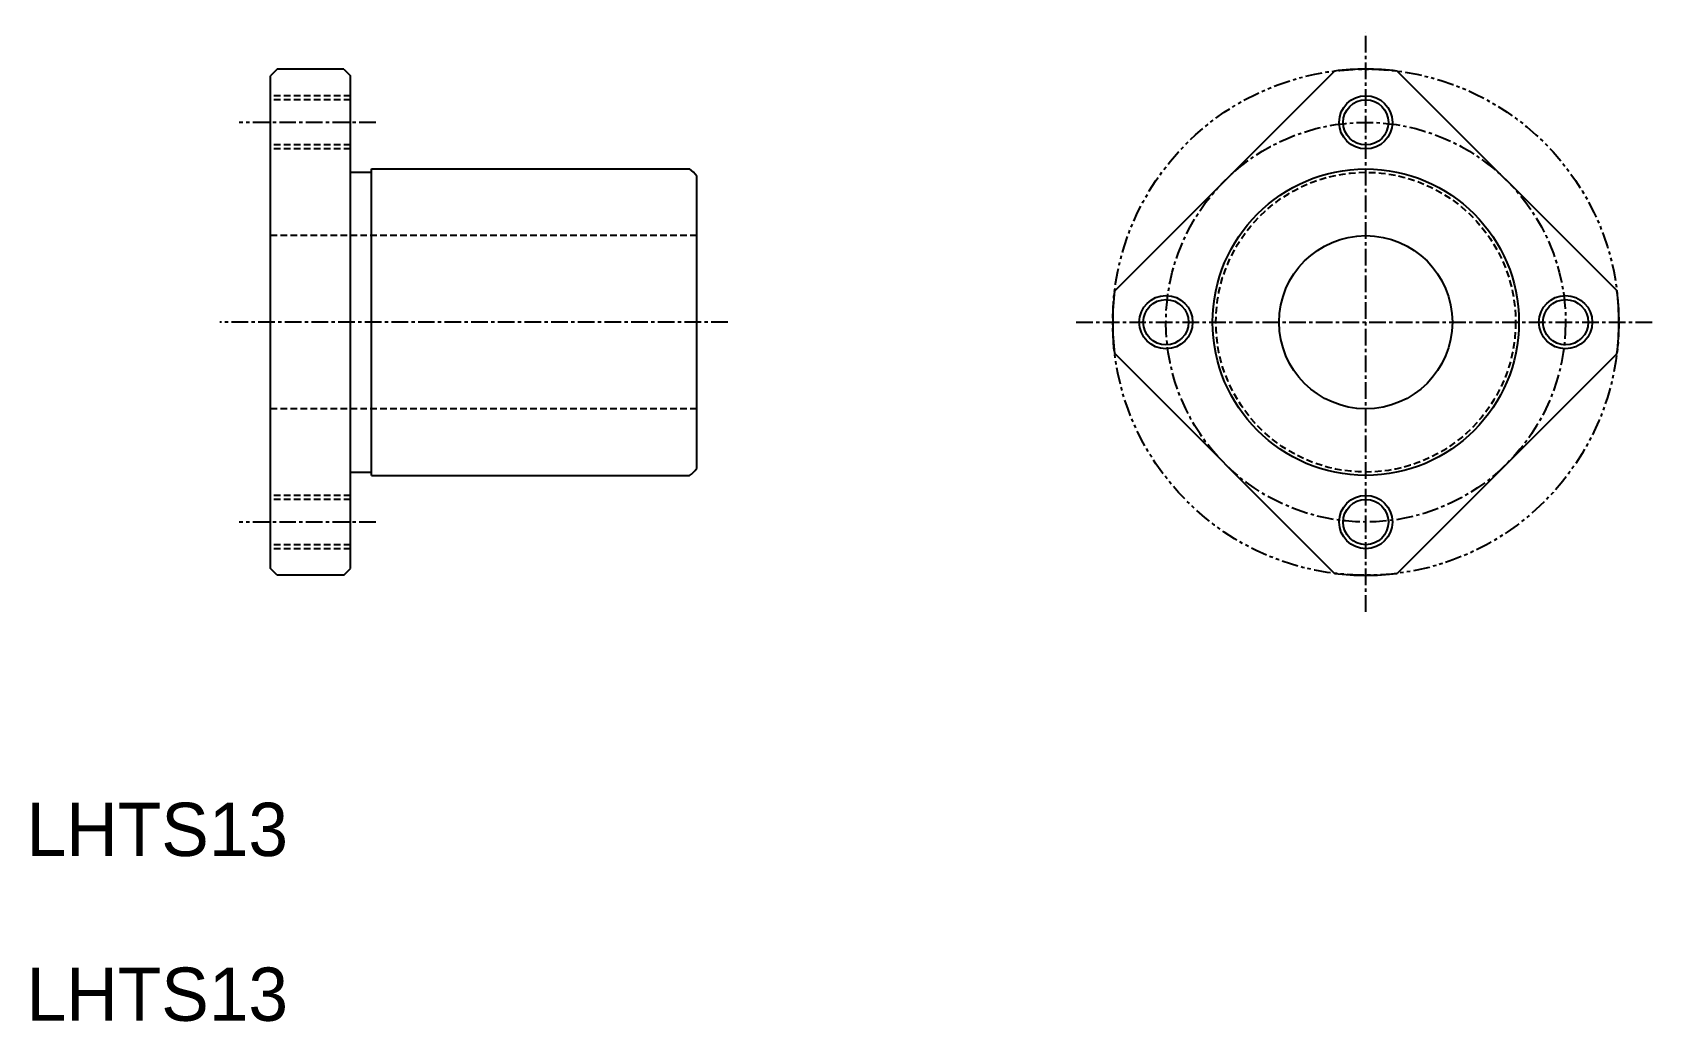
# Model space of a CAD drawing. Extents: x 54 to 176, y 72 to 146.
import ezdxf

# ---------------------------------------------------------------- set-up
doc = ezdxf.new("R2010")
doc.units = 0
for name, pattern in [('CENTER', [2, 1.25, -0.25, 0.25, -0.25]), ('DASHED', [0.75, 0.5, -0.25]), ('PHANTOM', [2.5, 1.25, -0.25, 0.25, -0.25, 0.25, -0.25])]:
    doc.linetypes.add(name, pattern=pattern)
doc.layers.get('0').update_dxf_attribs({"linetype": 'CONTINUOUS'})
doc.layers.add('CENTER', color=1, linetype='CENTER')

msp = doc.modelspace()

# ---------------------------------------------------------------- linework, layer by layer
at = {"color": 7, "linetype": 'CONTINUOUS'}
for p, q in [((72.66, 143.49), (72.16, 142.99)), ((72.16, 105.99), (72.16, 142.99)), ((77.66, 143.49), (72.66, 143.49)), ((77.66, 143.49), (78.16, 142.99)), ((78.16, 105.99), (78.16, 142.99)), ((152.03, 143.34), (135.54, 126.85)), ((173.25, 126.85), (156.75, 143.34)), ((78.16, 135.74), (79.76, 135.74)), ((79.76, 135.99), (103.61, 135.99)), ((79.76, 112.99), (79.76, 135.99)), ((104.16, 113.53), (104.16, 135.44)), ((152.03, 105.63), (135.54, 122.13)), ((173.25, 122.13), (156.75, 105.63)), ((78.16, 113.24), (79.76, 113.24)), ((79.76, 112.99), (103.61, 112.99)), ((84.28, 112.99), (84.28, 112.99)), ((90.41, 112.99), (90.41, 112.99)), ((72.66, 105.49), (72.16, 105.99)), ((77.66, 105.49), (72.66, 105.49)), ((77.66, 105.49), (78.16, 105.99))]:
    msp.add_line(p, q, dxfattribs=at)
at = {"color": 3, "linetype": 'DASHED'}
for p, q in [((78.16, 141.49), (72.16, 141.49)), ((78.16, 141.19), (72.16, 141.19)), ((78.16, 137.79), (72.16, 137.79)), ((78.16, 137.49), (72.16, 137.49)), ((104.16, 130.99), (72.16, 130.99)), ((104.16, 117.99), (72.16, 117.99)), ((78.16, 111.49), (72.16, 111.49)), ((78.16, 111.19), (72.16, 111.19)), ((78.16, 107.79), (72.16, 107.79)), ((78.16, 107.49), (72.16, 107.49))]:
    msp.add_line(p, q, dxfattribs=at)
at = {"color": 3, "linetype": 'PHANTOM'}
msp.add_circle((154.39, 124.49), 19, dxfattribs=at)
at = {"color": 3, "linetype": 'CONTINUOUS'}
for centre in [(154.39, 139.49), (139.39, 124.49), (169.39, 124.49), (154.39, 109.49)]:
    msp.add_circle(centre, 2, dxfattribs=at)
at = {"color": 7, "linetype": 'CONTINUOUS'}
for centre, radius in [((154.39, 139.49), 1.7), ((154.39, 124.49), 11.5), ((154.39, 124.49), 6.5), ((139.39, 124.49), 1.7), ((169.39, 124.49), 1.7), ((154.39, 109.49), 1.7)]:
    msp.add_circle(centre, radius, dxfattribs=at)
at = {"color": 3, "linetype": 'DASHED'}
msp.add_circle((154.39, 124.49), 11.25, dxfattribs=at)
at = {"color": 7, "linetype": 'CONTINUOUS'}
for centre, radius, start, end in [((154.39, 124.49), 19, 82.8636, 97.1364), ((103.01, 134.84), 1.3, 27.7958, 62.2042), ((154.39, 124.49), 19, 172.8636, 187.1364), ((154.39, 124.49), 19, 352.8636, 7.1364), ((103.01, 114.14), 1.3, 297.7958, 332.2042), ((154.39, 124.49), 19, 262.8636, 277.1364)]:
    msp.add_arc(centre, radius, start, end, dxfattribs=at)
at = {"layer": 'CENTER', "color": 1, "linetype": 'CENTER'}
for p, q in [((154.39, 102.74), (154.39, 146.24)), ((80.08, 139.49), (69.81, 139.49)), ((106.49, 124.49), (68.37, 124.49)), ((132.64, 124.49), (176.14, 124.49)), ((80.08, 109.49), (69.81, 109.49))]:
    msp.add_line(p, q, dxfattribs=at)
msp.add_circle((154.39, 124.49), 15, dxfattribs=at)

# ---------------------------------------------------------------- texts
at = {"color": 7, "linetype": 'CONTINUOUS'}
for p in [(53.86, 84.42), (53.86, 72.05)]:
    msp.add_text('LHTS13', height=4, dxfattribs=at).set_placement(p)

doc.saveas('drawing.dxf')
